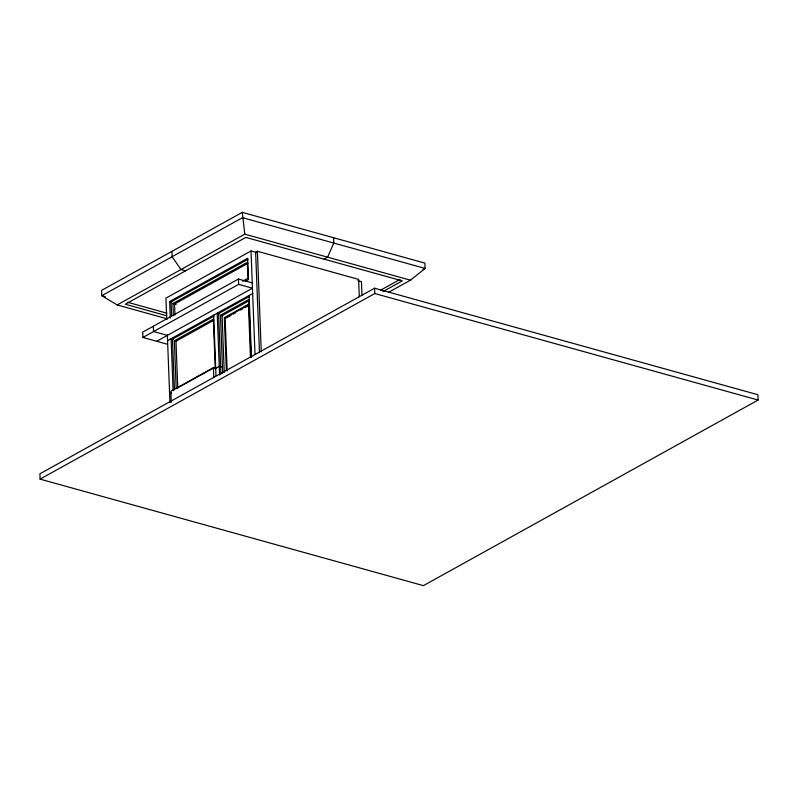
<?xml version="1.0" encoding="UTF-8"?>
<svg xmlns="http://www.w3.org/2000/svg" width="798" height="798" viewBox="0 0 798 798"><rect width="100%" height="100%" fill="white"/><g stroke="black" fill="none" stroke-linecap="round" stroke-linejoin="round"><path stroke-width="1.2" d="M388.806 292.188L410.441 280.188L425.115 268.437L424.905 263.111L242.273 212.358L101.555 290.392L101.755 295.709L117.156 304.936L167.57 318.941M117.156 304.936L244.787 234.163L410.441 280.188M257.026 252.637L251.021 250.971L165.934 298.153L166.732 319.02M359.3 296.746L358.631 279.39L257.395 251.26L255.629 252.248L259.48 352.656M170.313 318.053L169.685 301.504L247.679 258.253L248.497 279.529L245.245 281.325M247.978 259.24L171.061 301.883L171.61 316.068M173.405 315.838L172.937 303.559L247.39 262.273L248.008 278.233L242.612 281.225M247.929 263.32L174.543 304.008L174.971 315.06M252.248 282.881L238.442 279.041L142.712 332.128L142.922 337.444L167.53 344.277M142.922 337.444L238.652 284.357L252.457 288.198L156.727 341.275M167.57 340.696L252.657 293.514M213.974 316.118L172.488 339.12L174.443 389.823M249.425 296.457L218.582 313.554L220.916 374.162M174.363 340.796L213.365 319.17L215.211 367.03L176.208 388.656L174.363 340.796L176.518 341.384M222.692 373.264L220.457 315.23L248.826 299.509L251.051 357.534M213.894 320.217L175.979 341.235L177.764 387.878M249.385 300.537L222.073 315.679L224.248 372.476M324.068 259.141L327.619 257.175L333.793 243.061L333.594 237.734M248.188 305.125L225.126 317.913L227.161 370.89M225.934 318.143L231.171 315.23M233.265 314.073L235.36 312.906M240.607 310.003L242.702 308.836M244.796 307.679L248.986 305.355M215.699 368.327L213.395 367.688L170.852 391.279L171.281 402.392M169.605 393.883L171.38 392.895M214.931 368.756L219.251 366.362L221.545 367M374.601 288.218L39.9 473.803L40.1 479.119L423.399 585.642L758.1 400.047L757.9 394.731L374.601 288.218L374.801 293.534L40.1 479.119M380.476 290.263L400.017 279.42M382.92 291.619L402.292 280.876L245.844 237.405L125.296 304.247L166.782 315.779M422.95 269.634L425.115 268.437L242.482 217.684L101.755 295.709L105.316 296.696M357.853 280.657L361.454 281.654L361.973 295.16M374.801 293.534L758.1 400.047M185.575 270.821L180.966 269.544L172.119 256.697L171.919 251.38M219.5 313.814L217.206 313.175L219.58 375.02M220.457 315.23L222.602 315.828M169.685 301.504L171.979 302.143M172.937 303.559L176.159 304.457M127.58 302.252L166.991 313.205M167.361 335.379L153.555 331.539L153.356 326.222M173.415 339.369L171.111 338.731L173.106 390.681M244.787 234.163L242.273 212.358M257.395 251.26L261.255 351.669M251.021 250.971L254.991 354.122M249.116 295.479L251.49 357.324M250.462 357.305L248.427 304.327L224.318 317.694L226.353 370.671M238.442 279.041L238.652 284.357M213.655 315.14L215.989 375.728M213.395 367.688L213.774 377.564M167.341 334.791L169.944 402.541"/></g></svg>
